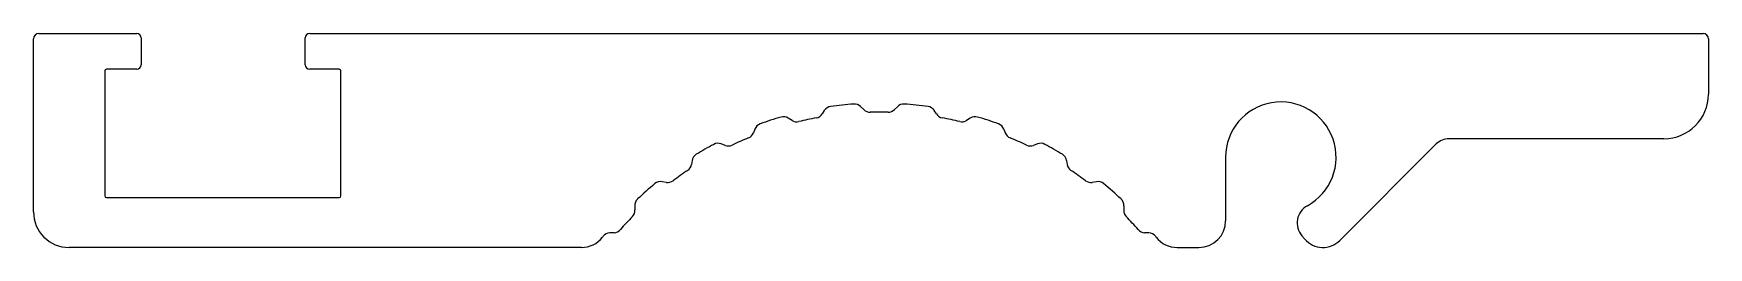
# Model space of a CAD drawing. Extents: x 4010 to 4104, y 207.7 to 219.7.
import ezdxf

# ---------------------------------------------------------------- set-up
doc = ezdxf.new("R2010")
doc.units = 0
doc.layers.get('0').update_dxf_attribs({"linetype": 'CONTINUOUS'})

msp = doc.modelspace()

# ---------------------------------------------------------------- linework, layer by layer
for p, q in [((4010.016, 209.75), (4010.016, 219.45)), ((4010.316, 219.75), (4015.816, 219.75)), ((4016.066, 219.5), (4016.066, 218)), ((4025.266, 218), (4025.266, 219.5)), ((4025.516, 219.75), (4103.716, 219.75)), ((4104.016, 219.45), (4104.016, 216.35)), ((4014.016, 217.65), (4014.016, 210.65)), ((4015.816, 217.75), (4014.116, 217.75)), ((4027.166, 217.75), (4025.516, 217.75)), ((4027.266, 210.65), (4027.266, 217.65)), ((4054.396, 215.428), (4054.279, 215.243)), ((4056.608, 215.481), (4056.432, 215.652)), ((4058.495, 215.646), (4058.342, 215.49)), ((4060.687, 215.243), (4060.57, 215.428)), ((4050.495, 214.387), (4050.419, 214.182)), ((4052.584, 214.874), (4052.376, 215.005)), ((4062.59, 215.005), (4062.382, 214.874)), ((4064.47, 214.387), (4064.547, 214.182)), ((4048.835, 213.474), (4048.605, 213.56)), ((4066.361, 213.56), (4066.13, 213.474)), ((4088.741, 213.557), (4083.326, 208.142)), ((4101.516, 213.85), (4089.448, 213.85)), ((4046.977, 212.625), (4046.943, 212.41)), ((4067.989, 212.625), (4068.023, 212.41)), ((4076.916, 212.81), (4076.916, 209.25)), ((4045.533, 211.4), (4045.29, 211.438)), ((4069.676, 211.438), (4069.433, 211.4)), ((4014.116, 210.55), (4027.166, 210.55)), ((4043.758, 210.078), (4043.769, 209.86)), ((4071.208, 210.078), (4071.197, 209.86)), ((4040.765, 207.75), (4012.016, 207.75)), ((4042.599, 208.579), (4042.354, 208.566)), ((4072.612, 208.566), (4072.366, 208.579)), ((4074.201, 207.75), (4075.416, 207.75)), ((4081.361, 208.218), (4081.196, 208.411))]:
    msp.add_line(p, q)
for centre, radius, start, end in [((4010.316, 219.45), 0.3, 90, 180), ((4015.816, 219.5), 0.25, 0, 90), ((4025.516, 219.5), 0.25, 90, 180), ((4103.716, 219.45), 0.3, 0, 90), ((4014.116, 217.65), 0.1, 90, 180), ((4015.816, 218), 0.25, 270, 0), ((4025.516, 218), 0.25, 180, 270), ((4027.166, 217.65), 0.1, 0, 90), ((4101.516, 216.35), 2.5, 270, 360), ((4054.818, 215.161), 0.5, 97.93211, 147.7), ((4057.483, 196.036), 19.809, 94.15896, 97.93211), ((4056.082, 215.294), 0.5, 45.7, 94.15896), ((4056.957, 215.838), 0.5, 225.7, 271.52125), ((4057.483, 196.036), 19.309, 88.54867, 91.52125), ((4057.985, 215.839), 0.5, 268.54867, 315.7), ((4058.853, 215.297), 0.5, 85.93211, 135.7), ((4057.483, 196.036), 19.809, 82.06789, 85.93211), ((4060.148, 215.161), 0.5, 32.3, 82.06789), ((4080.016, 212.81), 3.1, 298.68325, 180), ((4050.964, 214.212), 0.5, 109.73211, 159.5), ((4057.483, 196.036), 19.809, 106.15896, 109.73211), ((4052.109, 214.582), 0.5, 57.7, 106.15896), ((4052.851, 215.296), 0.5, 237.7, 283.52125), ((4057.483, 196.036), 19.309, 100.54867, 103.52125), ((4053.856, 215.511), 0.5, 280.54867, 327.7), ((4061.109, 215.511), 0.5, 212.3, 259.45133), ((4057.483, 196.036), 19.309, 76.47875, 79.45133), ((4062.114, 215.296), 0.5, 256.47875, 302.3), ((4062.857, 214.582), 0.5, 73.84104, 122.3), ((4057.483, 196.036), 19.809, 70.26789, 73.84104), ((4064.002, 214.212), 0.5, 20.5, 70.26789), ((4057.483, 196.036), 19.809, 117.95896, 121.23211), ((4048.43, 213.092), 0.5, 69.5, 117.95896), ((4049.011, 213.942), 0.5, 249.5, 295.32125), ((4057.483, 196.036), 19.309, 112.34867, 115.32125), ((4049.951, 214.357), 0.5, 292.34867, 339.5), ((4065.015, 214.357), 0.5, 200.5, 247.65133), ((4057.483, 196.036), 19.309, 64.67875, 67.65133), ((4065.955, 213.942), 0.5, 244.67875, 290.5), ((4066.536, 213.092), 0.5, 62.04104, 110.5), ((4057.483, 196.036), 19.809, 58.76789, 62.04104), ((4089.448, 212.85), 1, 90, 135), ((4047.471, 212.547), 0.5, 121.23211, 171), ((4067.495, 212.547), 0.5, 9, 58.76789), ((4057.483, 196.036), 19.309, 123.84867, 126.82125), ((4046.449, 212.488), 0.5, 303.84867, 351), ((4068.517, 212.488), 0.5, 189, 236.15133), ((4057.483, 196.036), 19.309, 53.17875, 56.15133), ((4014.116, 210.65), 0.1, 180, 270), ((4027.166, 210.65), 0.1, 270, 0), ((4057.483, 196.036), 19.809, 129.45896, 133.23211), ((4045.211, 210.944), 0.5, 81, 129.45896), ((4045.611, 211.894), 0.5, 261, 306.82125), ((4069.355, 211.894), 0.5, 233.17875, 279), ((4069.754, 210.944), 0.5, 50.54104, 99), ((4057.483, 196.036), 19.809, 46.76789, 50.54104), ((4012.016, 209.75), 2, 180, 270), ((4043.27, 209.834), 0.5, 315.84867, 3), ((4044.257, 210.104), 0.5, 133.23211, 183), ((4070.709, 210.104), 0.5, 357, 46.76789), ((4071.696, 209.834), 0.5, 177, 224.15133), ((4082.032, 209.126), 1.1, 118.68325, 220.54679), ((4042.573, 209.079), 0.5, 273, 318.82125), ((4057.483, 196.036), 19.309, 135.84867, 138.82125), ((4057.483, 196.036), 19.309, 41.17875, 44.15133), ((4072.393, 209.079), 0.5, 221.17875, 267), ((4075.416, 209.25), 1.5, 270, 360), ((4040.765, 209.25), 1.5, 270, 321.67792), ((4057.483, 196.036), 19.809, 141.45896, 141.67792), ((4042.38, 208.067), 0.5, 93, 141.45896), ((4072.586, 208.067), 0.5, 38.54104, 87), ((4057.483, 196.036), 19.809, 38.32208, 38.54104), ((4074.201, 209.25), 1.5, 218.32208, 270), ((4082.379, 209.089), 1.34, 220.54679, 315)]:
    msp.add_arc(centre, radius, start, end)

doc.saveas('drawing.dxf')
